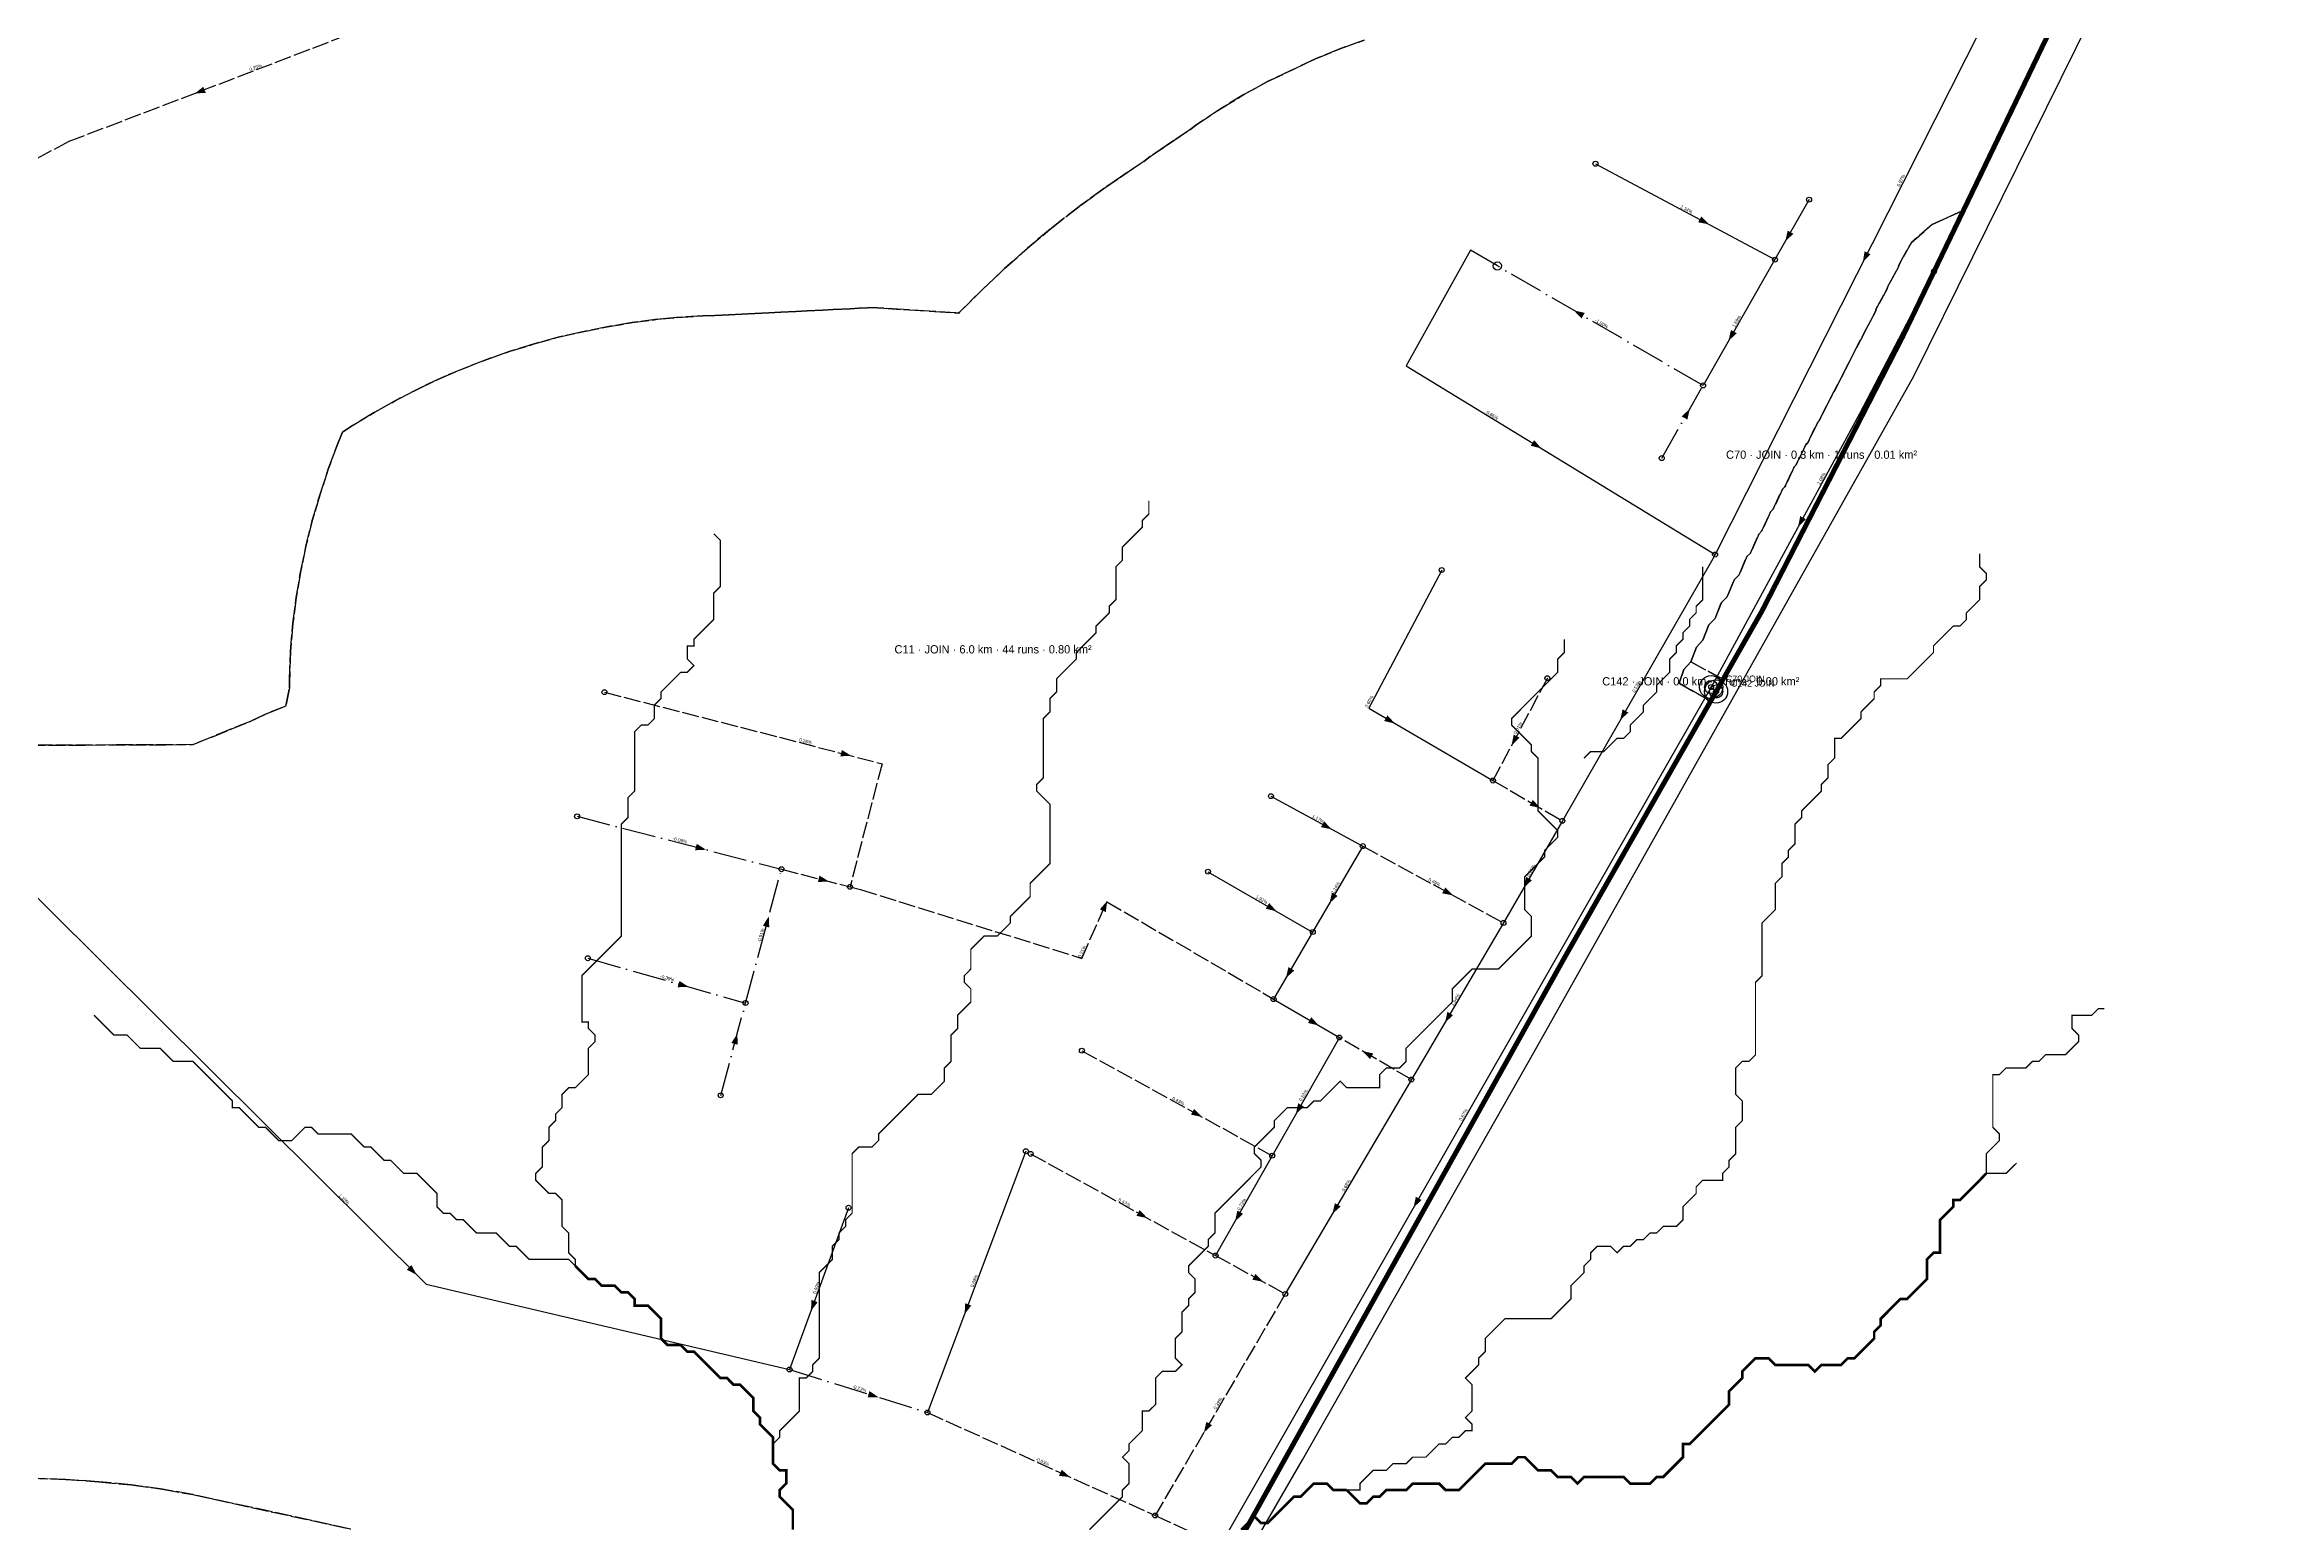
# Model space of a CAD drawing. Header units: metres. Extents: x 442821 to 452274, y 2561971 to 2571293.
# Drawn here: x 445417 to 446773, y 2563999 to 2564896 of the extents above; entities that cross this region are included whole.
import ezdxf
from ezdxf.enums import TextEntityAlignment as Align

# ---------------------------------------------------------------- set-up
doc = ezdxf.new("R2010")
doc.units = ezdxf.units.M
doc.header["$LTSCALE"] = 8
doc.linetypes.add('DASHDOT', pattern=[3.556, 2.54, -0.508, 0, -0.508])
doc.linetypes.add('DASHED', pattern=[1.524, 1.27, -0.254])
for name, color, linetype in [('A_ARROWS', 7, 'Continuous'), ('A_BUILT_2006', 252, 'Continuous'), ('A_CATCH_LABEL', 7, 'Continuous'), ('A_CATCHMENTS', 7, 'Continuous'), ('A_ENVELOPE', 3, 'Continuous'), ('A_GRADIENT', 8, 'Continuous'), ('A_JUNCTIONS', 8, 'Continuous'), ('A_MAIN_PIPE', 5, 'Continuous'), ('A_OUTLET_LABEL', 7, 'Continuous'), ('A_OUTLETS', 7, 'Continuous'), ('A_RUNS', 7, 'Continuous'), ('A_STREAMS', 5, 'Continuous')]:
    doc.layers.add(name, color=color, linetype=linetype)

msp = doc.modelspace()

# ---------------------------------------------------------------- linework, layer by layer
at = {"layer": 'A_ARROWS', "color": 1}
msp.add_solid([(445508.4, 2564866.6), (445513.6, 2564870.7), (445515.1, 2564867)], dxfattribs=at)
at = {"layer": 'A_ARROWS', "color": 2}
for points in [[(446427.2, 2564787.2), (446420.6, 2564788.5), (446422.5, 2564792)], [(446473.5, 2564776.9), (446474.9, 2564783.4), (446478.4, 2564781.5)], [(446520.5, 2564764.3), (446521.6, 2564770.9), (446525.2, 2564769.1)], [(446345.2, 2564735), (446351.8, 2564733.5), (446349.8, 2564730.1)], [(446439, 2564716.5), (446440.5, 2564723.1), (446444, 2564721.1)], [(446415.5, 2564675.3), (446414.1, 2564668.8), (446410.6, 2564670.7)], [(446325.5, 2564651.3), (446319, 2564652.9), (446321.1, 2564656.3)], [(446236.6, 2564484.4), (446230.1, 2564485.9), (446232.1, 2564489.3)], [(446373.3, 2564486.5), (446374.8, 2564493), (446378.3, 2564491)], [(446307.4, 2564471.1), (446308.7, 2564477.7), (446312.2, 2564475.8)], [(445906.8, 2564464.8), (445900.1, 2564464.5), (445901.1, 2564468.3)], [(446324.8, 2564433.1), (446318.3, 2564434.6), (446320.3, 2564438.1)], [(446198.3, 2564420.2), (446191.7, 2564421.5), (446193.7, 2564425)], [(445818.7, 2564407.8), (445812, 2564407.5), (445813, 2564411.4)], [(445893.2, 2564388.6), (445886.5, 2564388.2), (445887.5, 2564392.1)], [(446314.8, 2564384.7), (446316.3, 2564391.3), (446319.7, 2564389.3)], [(446062, 2564376.7), (446061.2, 2564370), (446057.6, 2564371.7)], [(446196.9, 2564375.3), (446198.4, 2564381.8), (446201.8, 2564379.8)], [(446271.9, 2564380.1), (446265.3, 2564381.4), (446267.2, 2564384.9)], [(445856.7, 2564367.4), (445857, 2564360.7), (445853.1, 2564361.7)], [(446164.8, 2564370.5), (446158.3, 2564372), (446160.3, 2564375.5)], [(446170.5, 2564330), (446172, 2564336.6), (446175.5, 2564334.5)], [(445808.1, 2564324.6), (445801.4, 2564324.4), (445802.5, 2564328.2)], [(446267, 2564302.9), (446268.5, 2564309.5), (446271.9, 2564307.4)], [(445837.6, 2564296.2), (445837.9, 2564289.5), (445834, 2564290.6)], [(446190.4, 2564301.2), (446183.9, 2564302.7), (446185.9, 2564306.2)], [(446216.9, 2564285.7), (446223.5, 2564284.2), (446221.5, 2564280.8)], [(446176.5, 2564247.4), (446177.9, 2564254), (446181.4, 2564252)], [(446119.5, 2564245.7), (446112.9, 2564247.1), (446114.8, 2564250.6)], [(446086.4, 2564184.3), (446079.8, 2564185.7), (446081.8, 2564189.2)], [(446139.6, 2564182.3), (446141, 2564188.9), (446144.5, 2564186.9)], [(446198.7, 2564186.9), (446200.2, 2564193.4), (446203.7, 2564191.4)], [(446247.9, 2564190.7), (446249.3, 2564197.3), (446252.8, 2564195.3)], [(445643.1, 2564149.9), (445637.1, 2564153), (445639.9, 2564155.8)], [(446156.7, 2564145.7), (446150.1, 2564147), (446152, 2564150.5)], [(445882.3, 2564128), (445882.6, 2564134.7), (445886.3, 2564133.3)], [(445975.5, 2564126), (445975.9, 2564132.7), (445979.6, 2564131.3)], [(445923.4, 2564075.6), (445916.7, 2564075.6), (445917.8, 2564079.4)], [(446120.7, 2564054.2), (446122.2, 2564060.7), (446125.6, 2564058.7)], [(446039.5, 2564027.2), (446032.8, 2564028), (446034.5, 2564031.7)]]:
    msp.add_solid(points, dxfattribs=at)
at = {"layer": 'A_ARROWS', "color": 3}
msp.add_solid([(446481.2, 2564603.6), (446482.5, 2564610.2), (446486, 2564608.3)], dxfattribs=at)
at = {"layer": 'A_BUILT_2006', "color": 252}
msp.add_lwpolyline([(444423.4, 2563343.2), (444431.5, 2563355.3), (444572.9, 2563267.8), (444295.2, 2562786.9), (444363.1, 2562577.1), (444377.7, 2562576.5), (444569.2, 2562604), (444800.1, 2562694.3), (445148.7, 2563361.2), (445469.4, 2563197.5), (445714.6, 2563159.3), (445807.5, 2563389.7), (445994.1, 2563715), (446180.6, 2564037.7), (446320.8, 2564284.9), (446551.4, 2564695.1), (447061.6, 2565726.9)], dxfattribs=at)
at = {"layer": 'A_CATCHMENTS', "color": 2, "linetype": 'DASHED'}
for points in [[(446687.5, 2565015.6), (446628.6, 2564893.4), (446581.5, 2564795.6), (446580.4, 2564795.3), (446562.6, 2564787.1), (446550, 2564776.2), (446542.5, 2564762.8), (446542.2, 2564761.4), (446535.5, 2564749.2), (446535.3, 2564748.1), (446528.5, 2564735.5), (446528.4, 2564734.7), (446521.5, 2564721.8), (446521.4, 2564721.3), (446514.5, 2564708.1), (446514.5, 2564708), (446507.6, 2564694.6), (446507.5, 2564694.5), (446500.8, 2564681.3), (446500.4, 2564680.9), (446494, 2564668), (446493.2, 2564667.3), (446487.1, 2564654.6), (446486, 2564653.7), (446480.1, 2564641.3), (446478.9, 2564640.1), (446473.2, 2564627.9), (446471.7, 2564626.5), (446466.2, 2564614.5), (446464.5, 2564612.9), (446459.3, 2564601.2), (446457.4, 2564599.3), (446452.3, 2564587.8), (446450.2, 2564585.8), (446445.4, 2564574.5), (446442.5, 2564571.6), (446438.2, 2564561.2), (446434.7, 2564557.8), (446430.9, 2564548.1), (446427.1, 2564544.3), (446423.5, 2564534.9), (446419.6, 2564530.7), (446416.2, 2564521.8), (446412, 2564517.2), (446409, 2564508.8), (446425, 2564499.7), (446427.6, 2564497), (446340, 2564343.2), (446237.3, 2564159), (446145.9, 2563995.1)], [(445334.4, 2564470.8), (445507.4, 2564471.6), (445542.1, 2564485.7), (445552.4, 2564490.5), (445563.7, 2564495), (445565.8, 2564506), (445565.8, 2564509.3), (445566.5, 2564528.1), (445568, 2564545.2), (445570, 2564560.8), (445572.6, 2564576.3), (445575.9, 2564591.9), (445579.7, 2564607.5), (445584.3, 2564623), (445589.4, 2564638.6), (445595.2, 2564654.2), (445598.1, 2564661.2), (445604.2, 2564665.2), (445617.3, 2564673.1), (445630.6, 2564680.5), (445644.1, 2564687.5), (445657.7, 2564693.9), (445671.6, 2564699.8), (445685.6, 2564705.3), (445699.8, 2564710.2), (445714.3, 2564714.7), (445728.9, 2564718.7), (445743.7, 2564722.1), (445758.6, 2564725.1), (445773.8, 2564727.6), (445789.2, 2564729.6), (445800.8, 2564730.7), (445816.6, 2564731.7), (445823.9, 2564731.9), (445832.4, 2564732.4), (445840.3, 2564732.7), (445848.2, 2564733.2), (445856.8, 2564733.5), (445864, 2564734), (445873.2, 2564734.3), (445879.9, 2564734.7), (445889.6, 2564735.1), (445895.7, 2564735.5), (445906, 2564735.9), (445911.5, 2564736.3), (445921.6, 2564736.7), (445922.4, 2564736.6), (445926.5, 2564736.4), (445938.4, 2564735.5), (445941.9, 2564735.4), (445954.3, 2564734.5), (445957.2, 2564734.4), (445970.2, 2564733.5), (445972, 2564733.4), (445972.5, 2564733.9), (445986.1, 2564747.5), (445999.8, 2564760.4), (446013.6, 2564772.7), (446027.4, 2564784.3), (446045.8, 2564798.6), (446059.9, 2564808.9), (446070.2, 2564815.8), (446074.1, 2564818.6), (446084.2, 2564825.4), (446088.2, 2564828.3), (446098.1, 2564835), (446102.4, 2564838.1), (446112.1, 2564844.6), (446116.5, 2564847.8), (446130.7, 2564857.3), (446145, 2564865.9), (446159.4, 2564873.8), (446173.4, 2564880.5), (446174, 2564880.8), (446188.5, 2564887.7), (446203.2, 2564893.7), (446218, 2564898.9)], [(445603, 2563995.7), (445507.2, 2564016.6), (445488.8, 2564019.9), (445469.9, 2564022.5), (445450.3, 2564024.4), (445430.1, 2564025.8), (445409.2, 2564026.5)]]:
    msp.add_lwpolyline(points, dxfattribs=at)
at = {"layer": 'A_CATCHMENTS', "color": 1, "linetype": 'DASHED'}
msp.add_lwpolyline([(446218, 2564898.9), (446203.2, 2564893.7), (446188.5, 2564887.7), (446174, 2564880.8), (446173.4, 2564880.5), (446159.4, 2564873.8), (446145, 2564865.9), (446130.7, 2564857.3), (446116.5, 2564847.8), (446112.1, 2564844.6), (446102.4, 2564838.1), (446098.1, 2564835), (446088.2, 2564828.3), (446084.2, 2564825.4), (446074.1, 2564818.6), (446070.2, 2564815.8), (446059.9, 2564808.9), (446045.8, 2564798.6), (446027.4, 2564784.3), (446013.6, 2564772.7), (445999.8, 2564760.4), (445986.1, 2564747.5), (445972.5, 2564733.9), (445972, 2564733.4), (445970.2, 2564733.5), (445957.2, 2564734.4), (445954.3, 2564734.5), (445941.9, 2564735.4), (445938.4, 2564735.5), (445926.5, 2564736.4), (445922.4, 2564736.6), (445921.6, 2564736.7), (445911.5, 2564736.3), (445906, 2564735.9), (445895.7, 2564735.5), (445889.6, 2564735.1), (445879.9, 2564734.7), (445873.2, 2564734.3), (445864, 2564734), (445856.8, 2564733.5), (445848.2, 2564733.2), (445840.3, 2564732.7), (445832.4, 2564732.4), (445823.9, 2564731.9), (445816.6, 2564731.7), (445800.8, 2564730.7), (445789.2, 2564729.6), (445773.8, 2564727.6), (445758.6, 2564725.1), (445743.7, 2564722.1), (445728.9, 2564718.7), (445714.3, 2564714.7), (445699.8, 2564710.2), (445685.6, 2564705.3), (445671.6, 2564699.8), (445657.7, 2564693.9), (445644.1, 2564687.5), (445630.6, 2564680.5), (445617.3, 2564673.1), (445604.2, 2564665.2), (445598.1, 2564661.2), (445595.2, 2564654.2), (445589.4, 2564638.6), (445584.3, 2564623), (445579.7, 2564607.5), (445575.9, 2564591.9), (445572.6, 2564576.3), (445570, 2564560.8), (445568, 2564545.2), (445566.5, 2564528.1), (445565.8, 2564509.3), (445565.8, 2564506), (445563.7, 2564495), (445552.4, 2564490.5), (445542.1, 2564485.7), (445507.4, 2564471.6), (445334.4, 2564470.8)], dxfattribs=at)
at = {"layer": 'A_CATCHMENTS', "color": 3, "linetype": 'DASHED'}
msp.add_lwpolyline([(446435.6, 2564511.2), (446416.2, 2564521.8), (446419.6, 2564530.7), (446423.5, 2564534.9), (446427.1, 2564544.3), (446430.9, 2564548.1), (446434.7, 2564557.8), (446438.2, 2564561.2), (446442.5, 2564571.6), (446445.4, 2564574.5), (446450.2, 2564585.8), (446452.3, 2564587.8), (446457.4, 2564599.3), (446459.3, 2564601.2), (446464.5, 2564612.9), (446466.2, 2564614.5), (446471.7, 2564626.5), (446473.2, 2564627.9), (446478.9, 2564640.1), (446480.1, 2564641.3), (446486, 2564653.7), (446487.1, 2564654.6), (446493.2, 2564667.3), (446494, 2564668), (446500.4, 2564680.9), (446500.8, 2564681.3), (446507.5, 2564694.5), (446507.6, 2564694.6), (446514.5, 2564708), (446514.5, 2564708.1), (446521.4, 2564721.3), (446521.5, 2564721.8), (446528.4, 2564734.7), (446528.5, 2564735.5), (446535.3, 2564748.1), (446535.5, 2564749.2), (446542.2, 2564761.4), (446542.5, 2564762.8), (446550, 2564776.2), (446562.6, 2564787.1), (446580.4, 2564795.3), (446581.5, 2564795.6), (446563.7, 2564758.7), (446544.7, 2564719.1), (446459.2, 2564552.4), (446435.7, 2564511.2), (446435.6, 2564511.2)], close=True, dxfattribs=at)
at = {"layer": 'A_CATCHMENTS', "color": 1, "linetype": 'DASHED'}
msp.add_lwpolyline([(446425, 2564499.7), (446409, 2564508.8), (446412, 2564517.2), (446416.2, 2564521.8), (446435.6, 2564511.2), (446435.7, 2564511.2), (446431.5, 2564503.8), (446427.6, 2564497), (446425, 2564499.7)], close=True, dxfattribs=at)
at = {"layer": 'A_CATCHMENTS', "color": 4, "linetype": 'DASHED'}
msp.add_lwpolyline([(445409.2, 2564026.5), (445430.1, 2564025.8), (445450.3, 2564024.4), (445469.9, 2564022.5), (445488.8, 2564019.9), (445507.2, 2564016.6), (445603, 2563995.7)], dxfattribs=at)
at = {"layer": 'A_ENVELOPE', "color": 3}
msp.add_lwpolyline([(446687.5, 2565015.6), (446628.6, 2564893.4), (446563.7, 2564758.7), (446544.7, 2564719.1), (446459.2, 2564552.4), (446431.5, 2564503.8), (446340, 2564343.2), (446237.3, 2564159), (446145.9, 2563995.1), (446098.8, 2563913.7), (445991.2, 2563728), (445981.3, 2563710.9), (445936.8, 2563631.1), (445875.2, 2563520.9), (445841.6, 2563460.7), (445796.7, 2563382.9), (445742.6, 2563253.5), (445736.7, 2563232.2), (445717.1, 2563162.4), (445244.5, 2563377.9), (444873.7, 2562270.3), (443922.9, 2562555.5), (443114.8, 2564922.9)], dxfattribs=at)
at = {"layer": 'A_JUNCTIONS'}
for centre in [(446358.3, 2564824), (446487.9, 2564802.2), (446467.2, 2564765.8), (446563.7, 2564758.7), (446423.6, 2564689.5), (446398.5, 2564645.4), (446265, 2564577.5), (446430.9, 2564586.9), (446329.1, 2564511.9), (445757, 2564503.4), (446428.5, 2564506.5), (446431.5, 2564503.8), (446296.1, 2564449.8), (446161.4, 2564440.3), (445740.4, 2564428.1), (446338.2, 2564425.3), (446217.1, 2564410), (445864.4, 2564396), (446123.2, 2564394.5), (445906, 2564385.3), (446302.5, 2564363.4), (446186.8, 2564357.9), (445746.9, 2564342), (445842.6, 2564314.8), (446163, 2564317.2), (446202.9, 2564293.9), (446046.7, 2564285.9), (446246.6, 2564268.4), (445827.5, 2564258.8), (446012.7, 2564224.9), (446015.6, 2564223.3), (446162.2, 2564222.2), (445905.1, 2564190.6), (446127.8, 2564161.6), (446170.1, 2564138.3), (445869.3, 2564092.5), (445953, 2564066.4), (446091.1, 2564003.9)]:
    msp.add_circle(centre, 1.5, dxfattribs=at)
at = {"layer": 'A_JUNCTIONS', "color": 30}
msp.add_circle((446298.8, 2564762), 2.5, dxfattribs=at)
at = {"layer": 'A_MAIN_PIPE', "color": 5, "const_width": 3}
msp.add_lwpolyline([(446687.5, 2565015.6), (446544.7, 2564719.1), (446459.2, 2564552.4), (446340, 2564343.2), (446145.9, 2563995.1), (445981.3, 2563710.9), (445841.6, 2563460.7), (445796.7, 2563382.9), (445742.6, 2563253.5), (445717.1, 2563162.4), (445463.7, 2563198.7), (445149.7, 2563362.7), (444801.7, 2562690.4), (444568.5, 2562596.8), (444339.2, 2562571.3), (444291.8, 2562785.1), (444572.7, 2563268), (444431.5, 2563355.6), (444423, 2563343.3)], dxfattribs=at)
at = {"layer": 'A_OUTLETS', "color": 5}
for centre, radius in [((446428.5, 2564506.5), 7), ((446431.5, 2564503.8), 7), ((446428.5, 2564506.5), 4), ((446431.5, 2564503.8), 4)]:
    msp.add_circle(centre, radius, dxfattribs=at)
at = {"layer": 'A_RUNS', "color": 2}
for points in [[(446659.4, 2565039.3), (446430.9, 2564586.9)], [(446358.3, 2564824), (446467.2, 2564765.8)], [(446487.9, 2564802.2), (446467.2, 2564765.8)], [(446298.8, 2564762), (446282.5, 2564771.5), (446243.4, 2564701.4), (446430.9, 2564586.9)], [(446467.2, 2564765.8), (446423.6, 2564689.4)], [(446430.9, 2564586.9), (446428.8, 2564582.8), (446338.2, 2564425.3)], [(446265, 2564577.5), (446220.7, 2564493.6), (446296.1, 2564449.8)], [(446428.5, 2564506.5), (446130.7, 2563986)], [(446161.4, 2564440.3), (446217.1, 2564410)], [(446338.2, 2564425.3), (446302.5, 2564363.4)], [(445386.4, 2564404.9), (445648.8, 2564144.2), (445869.3, 2564092.5)], [(446217.1, 2564410), (446186.7, 2564357.9)], [(446123.2, 2564394.5), (446186.7, 2564357.9)], [(446302.5, 2564363.4), (446246.6, 2564268.4)], [(446186.7, 2564357.9), (446163, 2564317.2)], [(446163, 2564317.2), (446202.9, 2564293.9)], [(446202.9, 2564293.9), (446162.2, 2564222.2)], [(446246.6, 2564268.4), (446170.1, 2564138.3)], [(446012.7, 2564224.9), (445953, 2564066.4)], [(446162.2, 2564222.2), (446127.8, 2564161.6)], [(445905.1, 2564190.6), (445869.3, 2564092.5)]]:
    msp.add_lwpolyline(points, dxfattribs=at)
at = {"layer": 'A_RUNS', "color": 1, "linetype": 'DASHED'}
for points in [[(445714.6, 2564945.5), (445432.1, 2564837.4), (445379.9, 2564810.1)], [(446428.5, 2564506.5), (446431.5, 2564503.8)]]:
    msp.add_lwpolyline(points, dxfattribs=at)
at = {"layer": 'A_RUNS', "color": 2, "linetype": 'DASHDOT'}
for points in [[(446423.6, 2564689.4), (446298.8, 2564762)], [(446398.5, 2564645.4), (446423.6, 2564689.4)], [(445740.4, 2564428.1), (445864.4, 2564396)], [(445842.6, 2564314.8), (445864.4, 2564396)], [(445746.9, 2564342), (445842.6, 2564314.8)], [(445827.6, 2564258.8), (445842.6, 2564314.8)], [(445869.3, 2564092.5), (445953, 2564066.4)]]:
    msp.add_lwpolyline(points, dxfattribs=at)
at = {"layer": 'A_RUNS', "color": 3}
msp.add_lwpolyline([(446563.7, 2564758.7), (446518.5, 2564672.3), (446428.5, 2564506.5)], dxfattribs=at)
at = {"layer": 'A_RUNS', "color": 2, "linetype": 'DASHED'}
for points in [[(446329.1, 2564511.9), (446296.1, 2564449.8)], [(445757, 2564503.4), (445925.4, 2564460), (445906, 2564385.3)], [(446296.1, 2564449.8), (446338.2, 2564425.3)], [(446217.1, 2564410), (446302.5, 2564363.4)], [(445864.4, 2564396), (445906, 2564385.3)], [(445906, 2564385.3), (445912.4, 2564383.6), (446046.7, 2564341.9), (446061.8, 2564376.3), (446163, 2564317.2)], [(446046.7, 2564285.9), (446162.2, 2564222.2)], [(446246.6, 2564268.4), (446202.9, 2564293.9)], [(446015.6, 2564223.3), (446127.8, 2564161.6)], [(446127.8, 2564161.6), (446170.1, 2564138.3)], [(446170.1, 2564138.3), (446091.1, 2564003.9)], [(445953, 2564066.4), (446091.1, 2564003.9)], [(446091.1, 2564003.9), (446130.7, 2563986)]]:
    msp.add_lwpolyline(points, dxfattribs=at)
at = {"layer": 'A_STREAMS', "color": 5}
for points, const_width in [([(446087.3, 2564619.5), (446087.3, 2564615.5), (446087.3, 2564611.5), (446083.3, 2564607.5), (446083.3, 2564603.5), (446079.3, 2564599.5), (446075.3, 2564595.5), (446071.3, 2564591.5), (446071.3, 2564587.5), (446071.3, 2564583.5), (446067.3, 2564579.5), (446067.3, 2564575.5), (446067.3, 2564571.5), (446067.3, 2564567.5), (446067.3, 2564563.5), (446067.3, 2564559.5), (446063.3, 2564555.5), (446063.3, 2564551.5), (446059.3, 2564547.5), (446055.3, 2564543.5), (446055.3, 2564539.5), (446051.3, 2564535.5), (446047.3, 2564531.5), (446043.3, 2564527.5), (446043.3, 2564523.5), (446039.3, 2564519.5), (446035.3, 2564515.5), (446031.3, 2564511.5), (446031.3, 2564507.5), (446031.3, 2564503.5), (446027.3, 2564499.5), (446027.3, 2564495.5), (446027.3, 2564491.4), (446023.3, 2564487.4), (446023.3, 2564483.4), (446023.3, 2564479.4), (446023.3, 2564475.4), (446023.3, 2564471.4), (446023.3, 2564467.4), (446023.3, 2564463.4), (446023.3, 2564459.4), (446023.3, 2564455.4), (446023.3, 2564451.4), (446019.3, 2564447.4), (446019.3, 2564443.4), (446023.3, 2564439.4), (446027.3, 2564435.4), (446027.3, 2564431.4), (446027.3, 2564427.4), (446027.3, 2564423.4), (446027.3, 2564419.4), (446027.3, 2564415.4), (446027.3, 2564411.4), (446027.3, 2564407.4), (446027.3, 2564403.4), (446027.3, 2564399.4), (446023.3, 2564395.4), (446019.3, 2564391.4), (446015.3, 2564387.4), (446015.3, 2564383.4), (446015.3, 2564379.4), (446011.3, 2564375.4), (446007.3, 2564371.4), (446003.3, 2564367.4), (446003.3, 2564363.4), (445999.3, 2564359.4), (445995.3, 2564355.4), (445991.3, 2564355.4), (445987.3, 2564355.4), (445983.3, 2564351.4), (445979.3, 2564347.4), (445979.3, 2564343.4), (445979.3, 2564339.4), (445979.3, 2564335.4), (445975.3, 2564331.4), (445975.3, 2564327.4), (445979.3, 2564323.4), (445979.3, 2564319.4), (445979.3, 2564315.4), (445975.3, 2564311.4), (445971.3, 2564307.4), (445971.3, 2564303.4), (445971.3, 2564299.4), (445967.3, 2564295.4), (445967.3, 2564291.4), (445967.3, 2564287.4), (445967.3, 2564283.4), (445967.3, 2564279.4), (445963.3, 2564275.4), (445963.3, 2564271.4), (445963.3, 2564267.4), (445959.3, 2564263.4), (445955.3, 2564259.4), (445951.3, 2564259.4), (445947.3, 2564259.4), (445943.3, 2564255.4), (445939.3, 2564251.4), (445935.3, 2564247.4), (445931.3, 2564243.4), (445927.3, 2564239.4), (445923.3, 2564235.4), (445923.3, 2564231.4), (445919.3, 2564227.4), (445915.3, 2564227.4), (445911.3, 2564227.4), (445907.3, 2564223.4), (445907.3, 2564219.4), (445907.3, 2564215.4), (445907.3, 2564211.4), (445907.3, 2564207.3), (445907.3, 2564203.3), (445907.3, 2564199.3), (445907.3, 2564195.3), (445907.3, 2564191.3), (445907.3, 2564187.3), (445903.3, 2564183.3), (445903.3, 2564179.3), (445899.3, 2564175.3), (445899.3, 2564171.3), (445895.3, 2564167.3), (445895.3, 2564163.3), (445895.3, 2564159.3), (445891.3, 2564155.3), (445887.3, 2564151.3), (445887.3, 2564147.3), (445887.3, 2564143.3), (445887.3, 2564139.3), (445887.3, 2564135.3), (445887.3, 2564131.3), (445887.3, 2564127.3), (445887.3, 2564123.3), (445887.3, 2564119.3), (445887.3, 2564115.3), (445887.3, 2564111.3), (445887.3, 2564107.3), (445887.3, 2564103.3), (445887.3, 2564099.3), (445883.3, 2564095.3), (445883.3, 2564091.3), (445879.3, 2564087.3), (445875.3, 2564087.3), (445875.3, 2564083.3), (445875.3, 2564079.3), (445875.3, 2564075.3), (445875.3, 2564071.3), (445875.3, 2564067.3), (445871.3, 2564063.3), (445867.3, 2564059.3), (445863.3, 2564055.3), (445863.3, 2564051.3), (445859.3, 2564047.3)], 0.8), ([(445823.3, 2564599.5), (445827.3, 2564595.5), (445827.3, 2564591.5), (445827.3, 2564587.5), (445827.3, 2564583.5), (445827.3, 2564579.5), (445827.3, 2564575.5), (445827.3, 2564571.5), (445827.3, 2564567.5), (445823.3, 2564563.5), (445823.3, 2564559.5), (445823.3, 2564555.5), (445823.3, 2564551.5), (445823.3, 2564547.5), (445819.3, 2564543.5), (445815.3, 2564539.5), (445811.3, 2564535.5), (445811.3, 2564531.5), (445807.3, 2564531.5), (445807.3, 2564527.5), (445807.3, 2564523.5), (445811.3, 2564519.5), (445807.3, 2564515.5), (445803.3, 2564515.5), (445799.3, 2564511.5), (445795.3, 2564507.5), (445791.3, 2564503.5), (445791.3, 2564499.5), (445787.3, 2564495.5), (445787.3, 2564491.4), (445787.3, 2564487.4), (445783.3, 2564483.4), (445779.3, 2564483.4), (445775.3, 2564479.4), (445775.3, 2564475.4), (445775.3, 2564471.4), (445775.3, 2564467.4), (445775.3, 2564463.4), (445775.3, 2564459.4), (445775.3, 2564455.4), (445775.3, 2564451.4), (445775.3, 2564447.4), (445775.3, 2564443.4), (445771.3, 2564439.4), (445771.3, 2564435.4), (445771.3, 2564431.4), (445771.3, 2564427.4), (445767.3, 2564423.4), (445767.3, 2564419.4), (445767.3, 2564415.4), (445767.3, 2564411.4), (445767.3, 2564407.4), (445767.3, 2564403.4), (445767.3, 2564399.4), (445767.3, 2564395.4), (445767.3, 2564391.4), (445767.3, 2564387.4), (445767.3, 2564383.4), (445767.3, 2564379.4), (445767.3, 2564375.4), (445767.3, 2564371.4), (445767.3, 2564367.4), (445767.3, 2564363.4), (445767.3, 2564359.4), (445767.3, 2564355.4), (445763.3, 2564351.4), (445759.3, 2564347.4), (445755.3, 2564343.4), (445751.3, 2564339.4), (445747.3, 2564335.4), (445743.3, 2564331.4), (445743.3, 2564327.4), (445743.3, 2564323.4), (445743.3, 2564319.4), (445743.3, 2564315.4), (445743.3, 2564311.4), (445743.3, 2564307.4), (445743.3, 2564303.4), (445747.3, 2564303.4), (445747.3, 2564299.4), (445751.3, 2564295.4), (445751.3, 2564291.4), (445747.3, 2564287.4), (445747.3, 2564283.4), (445747.3, 2564279.4), (445747.3, 2564275.4), (445747.3, 2564271.4), (445743.3, 2564267.4), (445739.3, 2564263.4), (445735.3, 2564263.4), (445731.3, 2564259.4), (445731.3, 2564255.4), (445731.3, 2564251.4), (445727.3, 2564247.4), (445727.3, 2564243.4), (445723.3, 2564239.4), (445723.3, 2564235.4), (445723.3, 2564231.4), (445719.3, 2564227.4), (445719.3, 2564223.4), (445719.3, 2564219.4), (445719.3, 2564215.4), (445715.3, 2564211.4), (445715.3, 2564207.3), (445719.3, 2564203.3), (445723.3, 2564199.3), (445727.3, 2564199.3), (445731.3, 2564195.3), (445731.3, 2564191.3), (445731.3, 2564187.3), (445731.3, 2564183.3), (445731.3, 2564179.3), (445735.3, 2564175.3), (445735.3, 2564171.3), (445735.3, 2564167.3), (445735.3, 2564163.3), (445739.3, 2564159.3), (445739.3, 2564155.3)], 0.8), ([(446591.4, 2564587.5), (446591.4, 2564583.5), (446591.4, 2564579.5), (446595.4, 2564575.5), (446595.4, 2564571.5), (446591.4, 2564567.5), (446591.4, 2564563.5), (446591.4, 2564559.5), (446587.4, 2564555.5), (446583.4, 2564551.5), (446583.4, 2564547.5), (446579.4, 2564543.5), (446575.4, 2564543.5), (446571.4, 2564539.5), (446567.4, 2564535.5), (446563.4, 2564531.5), (446563.4, 2564527.5), (446559.4, 2564523.5), (446555.4, 2564519.5), (446551.4, 2564515.5), (446547.4, 2564511.5), (446543.4, 2564511.5), (446539.4, 2564511.5), (446535.4, 2564511.5), (446531.4, 2564511.5), (446531.4, 2564507.5), (446527.4, 2564503.5), (446527.4, 2564499.5), (446523.4, 2564495.5), (446519.4, 2564491.4), (446519.4, 2564487.4), (446515.4, 2564483.4), (446511.4, 2564479.4), (446507.4, 2564475.4), (446503.4, 2564475.4), (446503.4, 2564471.4), (446503.4, 2564467.4), (446503.4, 2564463.4), (446499.4, 2564459.4), (446499.4, 2564455.4), (446499.4, 2564451.4), (446495.4, 2564447.4), (446495.4, 2564443.4), (446491.4, 2564439.4), (446487.4, 2564435.4), (446483.4, 2564431.4), (446483.4, 2564427.4), (446479.4, 2564423.4), (446479.4, 2564419.4), (446479.4, 2564415.4), (446479.4, 2564411.4), (446475.4, 2564407.4), (446475.4, 2564403.4), (446471.4, 2564399.4), (446471.4, 2564395.4), (446471.4, 2564391.4), (446467.4, 2564387.4), (446467.4, 2564383.4), (446467.4, 2564379.4), (446467.4, 2564375.4), (446467.4, 2564371.4), (446463.4, 2564367.4), (446459.4, 2564363.4), (446459.4, 2564359.4), (446459.4, 2564355.4), (446459.4, 2564351.4), (446459.4, 2564347.4), (446459.4, 2564343.4), (446459.4, 2564339.4), (446459.4, 2564335.4), (446459.4, 2564331.4), (446455.4, 2564327.4), (446455.4, 2564323.4), (446455.4, 2564319.4), (446455.4, 2564315.4), (446455.4, 2564311.4), (446455.4, 2564307.4), (446455.4, 2564303.4), (446455.4, 2564299.4), (446455.4, 2564295.4), (446455.4, 2564291.4), (446455.4, 2564287.4), (446455.4, 2564283.4), (446451.4, 2564279.4), (446447.4, 2564279.4), (446443.4, 2564275.4), (446443.4, 2564271.4), (446443.4, 2564267.4), (446443.4, 2564263.4), (446443.4, 2564259.4), (446447.4, 2564255.4), (446447.4, 2564251.4), (446447.4, 2564247.4), (446447.4, 2564243.4), (446443.4, 2564239.4), (446443.4, 2564235.4), (446443.4, 2564231.4), (446443.4, 2564227.4), (446443.4, 2564223.4), (446439.4, 2564219.4), (446439.4, 2564215.4), (446435.4, 2564211.4), (446435.4, 2564207.3), (446431.4, 2564207.3), (446427.4, 2564207.3), (446423.4, 2564207.3), (446419.4, 2564203.3), (446419.4, 2564199.3), (446415.4, 2564195.3), (446411.4, 2564191.3), (446411.4, 2564187.3), (446411.4, 2564183.3), (446407.4, 2564179.3), (446403.4, 2564179.3), (446399.4, 2564179.3), (446395.4, 2564175.3), (446391.4, 2564175.3), (446387.4, 2564171.3), (446383.4, 2564171.3), (446379.4, 2564167.3), (446375.4, 2564167.3), (446371.4, 2564163.3), (446367.4, 2564167.3), (446363.4, 2564167.3), (446359.4, 2564167.3), (446355.4, 2564163.3), (446355.4, 2564159.3), (446351.4, 2564155.3), (446351.4, 2564151.3), (446347.4, 2564147.3), (446343.4, 2564143.3), (446343.4, 2564139.3), (446343.4, 2564135.3), (446339.4, 2564131.3), (446335.4, 2564127.3), (446331.4, 2564123.3), (446327.4, 2564123.3), (446323.4, 2564123.3), (446319.4, 2564123.3), (446315.4, 2564123.3), (446311.4, 2564123.3), (446307.4, 2564123.3), (446303.4, 2564123.3), (446299.4, 2564119.3), (446295.4, 2564115.3), (446291.4, 2564111.3), (446291.4, 2564107.3), (446291.4, 2564103.3), (446287.4, 2564099.3), (446287.4, 2564095.3), (446283.4, 2564091.3), (446279.4, 2564087.3), (446283.4, 2564083.3), (446283.4, 2564079.3), (446283.4, 2564075.3), (446283.4, 2564071.3), (446283.4, 2564067.3), (446279.4, 2564063.3), (446283.4, 2564059.3), (446283.4, 2564055.3), (446279.4, 2564055.3), (446275.4, 2564051.3), (446271.4, 2564051.3), (446267.4, 2564047.3), (446263.4, 2564047.3), (446259.4, 2564043.3), (446255.4, 2564039.3), (446251.4, 2564039.3), (446247.4, 2564039.3), (446243.4, 2564035.3), (446239.4, 2564035.3), (446235.4, 2564035.3), (446231.4, 2564031.3), (446227.4, 2564031.3), (446223.4, 2564031.3), (446219.4, 2564027.3), (446215.4, 2564023.3), (446215.4, 2564019.3), (446211.4, 2564019.3), (446207.4, 2564019.3)], 0.8), ([(446423.4, 2564579.5), (446423.4, 2564575.5), (446423.4, 2564571.5), (446423.4, 2564567.5), (446423.4, 2564563.5), (446423.4, 2564559.5), (446419.4, 2564555.5), (446419.4, 2564551.5), (446415.4, 2564547.5), (446415.4, 2564543.5), (446411.4, 2564539.5), (446411.4, 2564535.5), (446407.4, 2564531.5), (446407.4, 2564527.5), (446403.4, 2564523.5), (446403.4, 2564519.5), (446403.4, 2564515.5), (446399.4, 2564511.5), (446395.4, 2564507.5), (446395.4, 2564503.5), (446391.4, 2564499.5), (446387.4, 2564495.5), (446387.4, 2564491.4), (446383.4, 2564487.4), (446379.4, 2564483.4), (446379.4, 2564479.4), (446375.4, 2564475.4), (446371.4, 2564475.4), (446367.4, 2564471.4), (446363.4, 2564467.4), (446359.4, 2564467.4), (446355.4, 2564467.4), (446351.4, 2564463.4)], 0.8), ([(446339.4, 2564535.5), (446339.4, 2564531.5), (446339.4, 2564527.5), (446335.4, 2564523.5), (446335.4, 2564519.5), (446335.4, 2564515.5), (446331.4, 2564511.5), (446327.4, 2564507.5), (446323.4, 2564503.5), (446319.4, 2564499.5), (446315.4, 2564495.5), (446311.4, 2564491.4), (446307.4, 2564487.4), (446307.4, 2564483.4), (446311.4, 2564479.4), (446315.4, 2564475.4), (446319.4, 2564471.4), (446319.4, 2564467.4), (446323.4, 2564463.4), (446323.4, 2564459.4), (446323.4, 2564455.4), (446323.4, 2564451.4), (446323.4, 2564447.4), (446323.4, 2564443.4), (446323.4, 2564439.4), (446323.4, 2564435.4), (446323.4, 2564431.4), (446327.4, 2564427.4), (446331.4, 2564423.4), (446335.4, 2564419.4), (446335.4, 2564415.4), (446331.4, 2564411.4), (446327.4, 2564407.4), (446327.4, 2564403.4), (446323.4, 2564399.4), (446319.4, 2564395.4), (446315.4, 2564391.4), (446315.4, 2564387.4), (446315.4, 2564383.4), (446315.4, 2564379.4), (446315.4, 2564375.4), (446315.4, 2564371.4), (446319.4, 2564367.4), (446319.4, 2564363.4), (446319.4, 2564359.4), (446319.4, 2564355.4), (446315.4, 2564351.4), (446311.4, 2564347.4), (446307.4, 2564343.4), (446303.4, 2564339.4), (446299.4, 2564335.4), (446295.4, 2564335.4), (446291.4, 2564335.4), (446287.4, 2564335.4), (446283.4, 2564335.4), (446279.4, 2564331.4), (446275.4, 2564327.4), (446271.4, 2564323.4), (446271.4, 2564319.4), (446271.4, 2564315.4), (446267.4, 2564311.4), (446263.4, 2564307.4), (446259.4, 2564303.4), (446255.4, 2564299.4), (446251.4, 2564295.4), (446247.4, 2564291.4), (446243.4, 2564287.4), (446243.4, 2564283.4), (446243.4, 2564279.4), (446239.4, 2564275.4), (446235.4, 2564275.4), (446231.4, 2564275.4), (446227.4, 2564271.4), (446227.4, 2564267.4), (446227.4, 2564263.4), (446223.4, 2564263.4), (446219.4, 2564263.4), (446215.4, 2564263.4), (446211.4, 2564263.4), (446207.4, 2564263.4), (446203.4, 2564267.4), (446199.4, 2564263.4), (446195.4, 2564259.4), (446191.4, 2564255.4), (446187.4, 2564255.4), (446183.4, 2564251.4), (446179.4, 2564251.4), (446175.4, 2564251.4), (446171.4, 2564251.4), (446167.4, 2564247.4), (446163.4, 2564243.4), (446163.4, 2564239.4), (446159.4, 2564235.4), (446155.4, 2564231.4), (446151.4, 2564227.4), (446151.4, 2564223.4), (446155.4, 2564219.4), (446155.4, 2564215.4), (446151.4, 2564211.4), (446147.4, 2564207.3), (446143.4, 2564203.3), (446139.4, 2564199.3), (446135.4, 2564195.3), (446131.4, 2564191.3), (446127.4, 2564187.3), (446127.4, 2564183.3), (446127.4, 2564179.3), (446127.4, 2564175.3), (446123.4, 2564171.3), (446123.4, 2564167.3), (446119.4, 2564163.3), (446115.4, 2564159.3), (446111.4, 2564155.3), (446111.4, 2564151.3), (446115.4, 2564147.3), (446115.4, 2564143.3), (446115.4, 2564139.3), (446111.4, 2564135.3), (446111.4, 2564131.3), (446107.4, 2564127.3), (446107.4, 2564123.3), (446107.4, 2564119.3), (446107.4, 2564115.3), (446103.4, 2564111.3), (446103.4, 2564107.3), (446103.4, 2564103.3), (446103.4, 2564099.3), (446107.4, 2564095.3), (446103.4, 2564091.3), (446099.4, 2564091.3), (446095.4, 2564091.3), (446091.4, 2564087.3), (446091.4, 2564083.3), (446091.4, 2564079.3), (446091.4, 2564075.3), (446091.4, 2564071.3), (446087.3, 2564067.3), (446083.3, 2564067.3), (446083.3, 2564063.3), (446083.3, 2564059.3), (446083.3, 2564055.3), (446079.3, 2564051.3), (446075.3, 2564047.3), (446075.3, 2564043.3), (446071.3, 2564039.3), (446075.3, 2564035.3), (446075.3, 2564031.3), (446075.3, 2564027.3), (446075.3, 2564023.3), (446071.3, 2564019.3), (446071.3, 2564015.3), (446067.3, 2564011.3), (446063.3, 2564007.3), (446059.3, 2564003.3), (446055.3, 2563999.3), (446051.3, 2563995.3)], 0.8), ([(445447.3, 2564307.4), (445451.3, 2564303.4), (445455.3, 2564299.4), (445459.3, 2564295.4), (445463.3, 2564295.4), (445467.3, 2564295.4), (445471.3, 2564291.4), (445475.3, 2564287.4), (445479.3, 2564287.4), (445483.3, 2564287.4), (445487.3, 2564287.4), (445491.3, 2564283.4), (445495.3, 2564279.4), (445499.3, 2564279.4), (445503.3, 2564279.4), (445507.3, 2564279.4), (445511.3, 2564275.4), (445515.3, 2564271.4), (445519.3, 2564267.4), (445523.3, 2564263.4), (445527.3, 2564259.4), (445531.3, 2564255.4), (445531.3, 2564251.4), (445535.3, 2564251.4), (445539.3, 2564247.4), (445543.3, 2564243.4), (445547.3, 2564239.4), (445551.3, 2564239.4), (445555.3, 2564235.4), (445559.3, 2564231.4), (445563.3, 2564231.4), (445567.3, 2564231.4), (445571.3, 2564235.4), (445575.3, 2564239.4), (445579.3, 2564239.4), (445583.3, 2564235.4), (445587.3, 2564235.4), (445591.3, 2564235.4), (445595.3, 2564235.4), (445599.3, 2564235.4), (445603.3, 2564235.4), (445607.3, 2564231.4), (445611.3, 2564227.4), (445615.3, 2564227.4), (445619.3, 2564223.4), (445623.3, 2564219.4), (445627.3, 2564219.4), (445631.3, 2564215.4), (445635.3, 2564211.4), (445639.3, 2564211.4), (445643.3, 2564211.4), (445647.3, 2564207.3), (445651.3, 2564203.3), (445655.3, 2564199.3), (445655.3, 2564195.3), (445655.3, 2564191.3), (445659.3, 2564187.3), (445663.3, 2564187.3), (445667.3, 2564183.3), (445671.3, 2564183.3), (445675.3, 2564179.3), (445679.3, 2564175.3), (445683.3, 2564175.3), (445687.3, 2564175.3), (445691.3, 2564175.3), (445695.3, 2564171.3), (445699.3, 2564167.3), (445703.3, 2564167.3), (445707.3, 2564163.3), (445711.3, 2564159.3), (445715.3, 2564159.3), (445719.3, 2564159.3), (445723.3, 2564159.3), (445727.3, 2564159.3), (445731.3, 2564159.3), (445735.3, 2564159.3), (445739.3, 2564155.3)], 0.8), ([(446667.1, 2564311.4), (446663.4, 2564311.4), (446659.4, 2564307.4), (446655.4, 2564307.4), (446651.4, 2564307.4), (446647.4, 2564307.4), (446647.4, 2564303.4), (446647.4, 2564299.4), (446651.4, 2564295.4), (446651.4, 2564291.4), (446647.4, 2564287.4), (446643.4, 2564283.4), (446639.4, 2564283.4), (446635.4, 2564283.4), (446631.4, 2564283.4), (446627.4, 2564279.4), (446623.4, 2564279.4), (446619.4, 2564275.4), (446615.4, 2564275.4), (446611.4, 2564275.4), (446607.4, 2564275.4), (446603.4, 2564271.4), (446599.4, 2564271.4), (446599.4, 2564267.4), (446599.4, 2564263.4), (446599.4, 2564259.4), (446599.4, 2564255.4), (446599.4, 2564251.4), (446599.4, 2564247.4), (446599.4, 2564243.4), (446599.4, 2564239.4), (446603.4, 2564235.4), (446603.4, 2564231.4), (446599.4, 2564227.4), (446595.4, 2564223.4), (446595.4, 2564219.4), (446595.4, 2564215.4), (446595.4, 2564211.4)], 0.8), ([(446613.8, 2564217.7), (446611.4, 2564215.4), (446607.4, 2564211.4), (446603.4, 2564211.4), (446599.4, 2564211.4), (446595.4, 2564211.4)], 0.8), ([(446595.4, 2564211.4), (446591.4, 2564207.3), (446587.4, 2564203.3), (446583.4, 2564199.3), (446579.4, 2564195.3), (446575.4, 2564195.3), (446575.4, 2564191.3), (446571.4, 2564187.3), (446567.4, 2564183.3), (446567.4, 2564179.3), (446567.4, 2564175.3), (446567.4, 2564171.3), (446567.4, 2564167.3), (446567.4, 2564163.3), (446563.4, 2564163.3), (446559.4, 2564159.3), (446559.4, 2564155.3), (446559.4, 2564151.3), (446559.4, 2564147.3), (446555.4, 2564143.3), (446551.4, 2564139.3), (446547.4, 2564135.3), (446543.4, 2564135.3), (446539.4, 2564131.3), (446535.4, 2564127.3), (446531.4, 2564123.3), (446531.4, 2564119.3), (446527.4, 2564115.3), (446527.4, 2564111.3), (446523.4, 2564107.3), (446519.4, 2564103.3), (446515.4, 2564099.3), (446511.4, 2564099.3), (446507.4, 2564095.3), (446503.4, 2564095.3), (446499.4, 2564095.3), (446495.4, 2564095.3), (446491.4, 2564091.3), (446487.4, 2564095.3), (446483.4, 2564095.3), (446479.4, 2564095.3), (446475.4, 2564095.3), (446471.4, 2564095.3), (446467.4, 2564095.3), (446463.4, 2564099.3), (446459.4, 2564099.3), (446455.4, 2564099.3), (446451.4, 2564095.3), (446447.4, 2564091.3), (446447.4, 2564087.3), (446443.4, 2564083.3), (446439.4, 2564079.3), (446439.4, 2564075.3), (446439.4, 2564071.3), (446435.4, 2564067.3), (446431.4, 2564063.3), (446427.4, 2564059.3), (446423.4, 2564055.3), (446419.4, 2564051.3), (446415.4, 2564047.3), (446411.4, 2564047.3), (446411.4, 2564043.3), (446411.4, 2564039.3), (446407.4, 2564035.3), (446403.4, 2564031.3), (446399.4, 2564027.3), (446395.4, 2564027.3), (446391.4, 2564023.3), (446387.4, 2564023.3), (446383.4, 2564023.3), (446379.4, 2564023.3), (446375.4, 2564027.3), (446371.4, 2564027.3), (446367.4, 2564027.3), (446363.4, 2564027.3), (446359.4, 2564027.3), (446355.4, 2564027.3), (446351.4, 2564027.3), (446347.4, 2564023.3), (446343.4, 2564027.3), (446339.4, 2564027.3), (446335.4, 2564027.3), (446331.4, 2564031.3), (446327.4, 2564031.3), (446323.4, 2564031.3), (446319.4, 2564035.3), (446315.4, 2564039.3), (446311.4, 2564039.3), (446307.4, 2564035.3), (446303.4, 2564035.3), (446299.4, 2564035.3), (446295.4, 2564035.3), (446291.4, 2564035.3), (446287.4, 2564031.3), (446283.4, 2564027.3), (446279.4, 2564023.3), (446275.4, 2564019.3), (446271.4, 2564019.3), (446267.4, 2564019.3), (446263.4, 2564023.3), (446259.4, 2564023.3), (446255.4, 2564023.3), (446251.4, 2564023.3), (446247.4, 2564023.3), (446243.4, 2564019.3), (446239.4, 2564019.3), (446235.4, 2564019.3), (446231.4, 2564019.3), (446227.4, 2564015.3), (446223.4, 2564015.3), (446219.4, 2564011.3), (446215.4, 2564011.3), (446211.4, 2564015.3), (446207.4, 2564019.3)], 1.6), ([(445739.3, 2564155.3), (445743.3, 2564151.3), (445747.3, 2564147.3), (445751.3, 2564147.3), (445755.3, 2564143.3), (445759.3, 2564143.3), (445763.3, 2564143.3), (445767.3, 2564139.3), (445771.3, 2564139.3), (445775.3, 2564135.3), (445775.3, 2564131.3), (445779.3, 2564131.3), (445783.3, 2564131.3), (445787.3, 2564127.3), (445791.3, 2564123.3), (445791.3, 2564119.3), (445791.3, 2564115.3), (445791.3, 2564111.3), (445795.3, 2564107.3), (445799.3, 2564107.3), (445803.3, 2564107.3), (445807.3, 2564103.3), (445811.3, 2564103.3), (445815.3, 2564099.3), (445819.3, 2564095.3), (445823.3, 2564091.3), (445827.3, 2564087.3), (445831.3, 2564087.3), (445835.3, 2564083.3), (445839.3, 2564083.3), (445843.3, 2564079.3), (445847.3, 2564075.3), (445847.3, 2564071.3), (445847.3, 2564067.3), (445851.3, 2564063.3), (445851.3, 2564059.3), (445855.3, 2564055.3), (445859.3, 2564051.3), (445859.3, 2564047.3)], 1.6), ([(445859.3, 2564047.3), (445859.3, 2564043.3), (445859.3, 2564039.3), (445859.3, 2564035.3), (445863.3, 2564031.3), (445867.3, 2564031.3), (445867.3, 2564027.3), (445867.3, 2564023.3), (445863.3, 2564019.3), (445863.3, 2564015.3), (445867.3, 2564011.3), (445871.3, 2564007.3), (445871.3, 2564003.3), (445871.3, 2563999.3), (445871.3, 2563995.3)], 1.6), ([(446207.4, 2564019.3), (446203.4, 2564019.3), (446199.4, 2564019.3), (446195.4, 2564023.3), (446191.4, 2564023.3), (446187.4, 2564023.3), (446183.4, 2564019.3), (446179.4, 2564015.3), (446175.4, 2564015.3), (446171.4, 2564011.3), (446167.4, 2564007.3), (446163.4, 2564003.3), (446159.4, 2563999.3), (446155.4, 2563999.3), (446151.4, 2564003.3), (446147.4, 2563999.3), (446143.4, 2563995.3)], 1.6)]:
    msp.add_lwpolyline(points, dxfattribs=dict(at, const_width=const_width))

# ---------------------------------------------------------------- texts
at = {"layer": 'A_CATCH_LABEL', "color": 3}
msp.add_text('C70 · JOIN · 0.3 km · 1 runs · 0.01 km²', height=5, dxfattribs=at).set_placement((446495.5, 2564647.5), align=Align.MIDDLE_CENTER)
at = {"layer": 'A_CATCH_LABEL', "color": 2}
msp.add_text('C11 · JOIN · 6.0 km · 44 runs · 0.80 km²', height=5, dxfattribs=at).set_placement((445992.8, 2564529.4), align=Align.MIDDLE_CENTER)
at = {"layer": 'A_CATCH_LABEL', "color": 1}
msp.add_text('C142 · JOIN · 0.0 km · 1 runs · 0.00 km²', height=5, dxfattribs=at).set_placement((446422.2, 2564510), align=Align.MIDDLE_CENTER)
at = {"layer": 'A_GRADIENT', "color": 1}
msp.add_text('0.25%', height=2, rotation=20.9415, dxfattribs=at).set_placement((445545.9, 2564880.9), align=Align.BOTTOM_CENTER)
at = {"layer": 'A_GRADIENT', "color": 2}
for s, rotation, p in [('0.97%', 63.1939, (446545.1, 2564813.1)), ('1.34%', -28.1226, (446412.8, 2564794.9)), ('-1.00%', 329.8212, (446361.2, 2564725.7)), ('1.69%', 60.285, (446445.4, 2564727.6)), ('0.86%', -31.4232, (446294.9, 2564670)), ('0.60%', 62.1016, (446222.4, 2564497)), ('0.53%', 60.0827, (446384.6, 2564506.1)), ('0.01%', 62.0498, (446312.6, 2564480.9)), ('0.28%', -14.4478, (445878.6, 2564472.1)), ('1.17%', -28.5785, (446189.2, 2564425.1)), ('-0.08%', -14.484, (445802.4, 2564412.1)), ('0.49%', -28.5785, (446259.8, 2564386.7)), ('0.61%', 60.0827, (446320.4, 2564394.4)), ('1.92%', -29.9703, (446155, 2564376.2)), ('2.14%', 59.7831, (446201.9, 2564383.9)), ('-0.91%', 74.9652, (445853.5, 2564355.4)), ('0.21%', 66.2269, (446048.2, 2564345.4)), ('-0.39%', -15.9007, (445794.7, 2564328.4)), ('1.54%', 59.5379, (446274.6, 2564315.9)), ('0.43%', -28.8786, (446104.4, 2564254)), ('0.53%', 60.4233, (446182.5, 2564258.1)), ('0.67%', 60.2221, (446279.6, 2564246.2)), ('0.68%', 59.5379, (446208.4, 2564203.3)), ('1.18%', -44.8156, (445597.9, 2564194.7)), ('0.47%', -28.8312, (446071.7, 2564192.4)), ('0.73%', 60.4233, (446145, 2564191.9)), ('0.69%', 69.9584, (445887.2, 2564141.6)), ('0.69%', 69.3962, (445982.8, 2564145.6)), ('-0.23%', -17.3371, (445911.2, 2564079.4)), ('0.39%', 59.5319, (446130.6, 2564071.1)), ('-0.03%', -24.3404, (446022.1, 2564035.1))]:
    msp.add_text(s, height=2, rotation=rotation, dxfattribs=at).set_placement(p, align=Align.BOTTOM_CENTER)
at = {"layer": 'A_GRADIENT', "color": 3}
msp.add_text('1.08%', height=2, rotation=61.5232, dxfattribs=at).set_placement((446496.8, 2564632.3), align=Align.BOTTOM_CENTER)
at = {"layer": 'A_OUTLET_LABEL', "color": 5}
for s, p in [('C70 JOIN', (446437.5, 2564509.5)), ('C142 JOIN', (446440.5, 2564506.8))]:
    msp.add_text(s, height=4, dxfattribs=at).set_placement(p)

doc.saveas('drawing.dxf')
